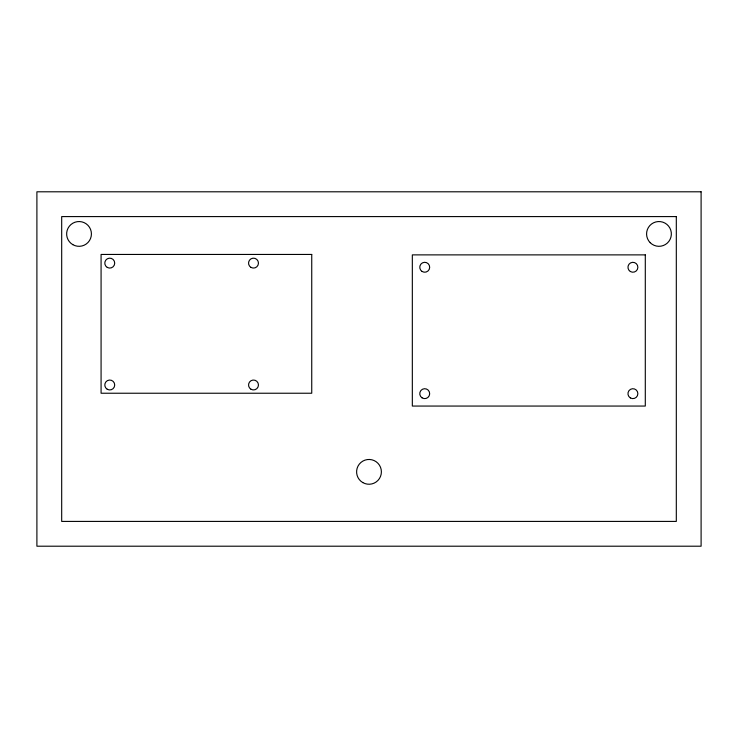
<?xml version="1.0" encoding="UTF-8"?>
<svg xmlns="http://www.w3.org/2000/svg" width="738" height="738" viewBox="0 0 738 738"><rect width="100%" height="100%" fill="white"/><g stroke="black" fill="none" stroke-linecap="round" stroke-linejoin="round"><path stroke-width="1.11" d="M701.1 191.797L36.9 191.797L36.9 546.203L701.1 546.203L701.1 191.797M676.312 216.585L61.688 216.585L61.688 521.415L676.312 521.415L676.312 216.585M311.74 254.444L101.078 254.444L101.078 393.234L311.74 393.234L311.74 254.444M645.298 254.878L412.33 254.878L412.33 406.057L645.298 406.057L645.298 254.878M107.231 389.258A4.954 4.954 0 0 0 114.713 385.042A4.954 4.954 0 0 0 107.324 380.67A4.954 4.954 0 0 0 107.231 389.258M251.021 389.277A4.954 4.954 0 0 0 258.457 384.987A4.954 4.954 0 0 0 251.021 380.697A4.954 4.954 0 0 0 251.021 389.277M251.021 267.414A4.954 4.954 0 0 0 258.457 263.115A4.954 4.954 0 0 0 251.021 258.826A4.954 4.954 0 0 0 251.021 267.414M107.241 267.396A4.954 4.954 0 0 0 114.713 263.152A4.954 4.954 0 0 0 107.305 258.807A4.954 4.954 0 0 0 107.241 267.396M630.372 397.92A4.954 4.954 0 0 0 637.863 393.723A4.954 4.954 0 0 0 630.483 389.341A4.954 4.954 0 0 0 630.372 397.92M630.335 271.501A4.954 4.954 0 0 0 637.863 267.377A4.954 4.954 0 0 0 630.529 262.922A4.954 4.954 0 0 0 630.335 271.501M422.081 271.455A4.954 4.954 0 0 0 429.682 267.46A4.954 4.954 0 0 0 422.413 262.876A4.954 4.954 0 0 0 422.081 271.455M422.044 397.837A4.954 4.954 0 0 0 429.673 393.898A4.954 4.954 0 0 0 422.45 389.258A4.954 4.954 0 0 0 422.044 397.837M72.841 244.665A12.389 12.389 0 0 0 91.42 233.928A12.389 12.389 0 0 0 72.841 223.199A12.389 12.389 0 0 0 72.841 244.665M650.206 242.691A12.389 12.389 0 0 0 670.934 237.138A12.389 12.389 0 0 0 655.759 221.963A12.389 12.389 0 0 0 650.206 242.691M362.801 482.587A12.389 12.389 0 0 0 381.389 471.85A12.389 12.389 0 0 0 362.801 461.121A12.389 12.389 0 0 0 362.801 482.587"/></g></svg>
